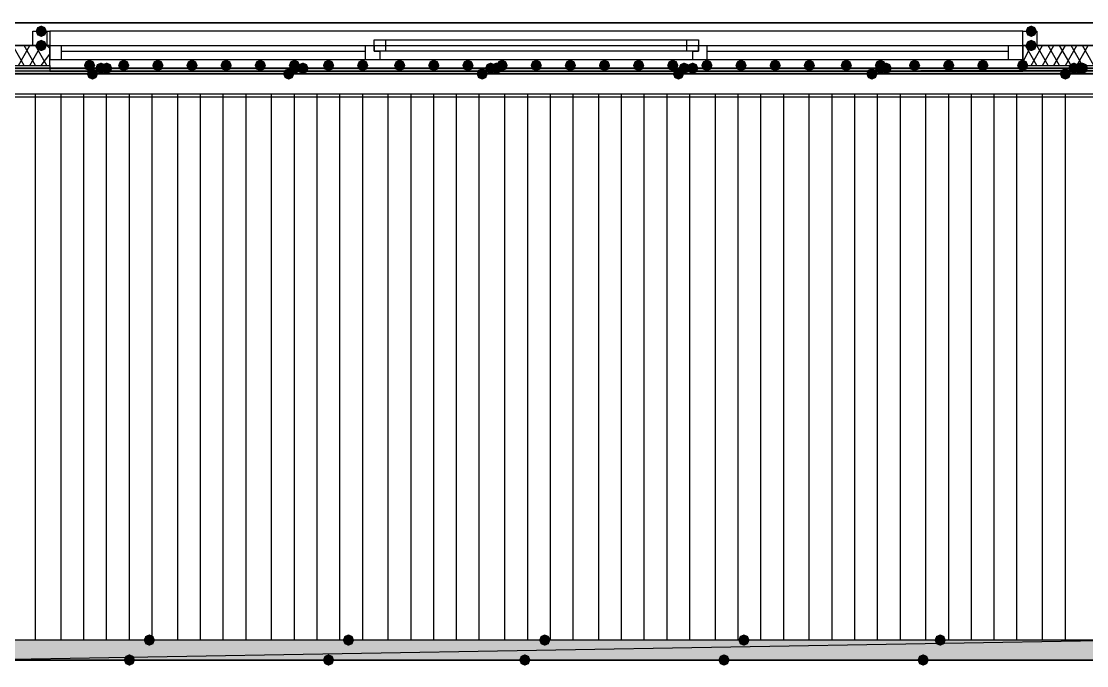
# Model space of a CAD drawing. Header units: millimetres. Extents: x 0 to 420, y 0 to 297.
# Drawn here: x 260.27 to 276.12, y 96.35 to 105.94 of the extents above; entities that cross this region are included whole.
import ezdxf

# ---------------------------------------------------------------- set-up
doc = ezdxf.new("R2010")
doc.units = ezdxf.units.MM
doc.layers.get('0').update_dxf_attribs({"linetype": 'CONTINUOUS'})

msp = doc.modelspace()

# ---------------------------------------------------------------- hatches: boundary and pattern name
at = {"true_color": 0x000007}
for points in [[(260.646333, 105.791), (260.621463, 105.731204), (260.561667, 105.706333), (260.501871, 105.731204), (260.477, 105.791), (260.501871, 105.850796), (260.561667, 105.875667), (260.621462, 105.850796)], [(275.378333, 105.791), (275.353462, 105.731204), (275.293667, 105.706333), (275.233871, 105.731204), (275.209, 105.791), (275.233871, 105.850796), (275.293667, 105.875667), (275.353462, 105.850796)], [(260.646333, 105.579333), (260.621463, 105.519537), (260.561667, 105.494667), (260.501871, 105.519537), (260.477, 105.579333), (260.501871, 105.639129), (260.561667, 105.664), (260.621462, 105.639129)], [(275.378333, 105.579333), (275.353462, 105.519537), (275.293667, 105.494667), (275.233871, 105.519537), (275.209, 105.579333), (275.233871, 105.639129), (275.293667, 105.664), (275.353462, 105.639129)], [(261.366, 105.283), (261.341129, 105.223204), (261.281333, 105.198333), (261.221538, 105.223204), (261.196667, 105.283), (261.221537, 105.342796), (261.281333, 105.367667), (261.341129, 105.342796)], [(261.874, 105.283), (261.849129, 105.223204), (261.789333, 105.198333), (261.729537, 105.223204), (261.704667, 105.283), (261.729537, 105.342796), (261.789333, 105.367667), (261.849129, 105.342796)], [(262.382, 105.283), (262.357129, 105.223204), (262.297333, 105.198333), (262.237538, 105.223204), (262.212667, 105.283), (262.237537, 105.342796), (262.297333, 105.367667), (262.357129, 105.342796)], [(262.89, 105.283), (262.865129, 105.223204), (262.805333, 105.198333), (262.745538, 105.223204), (262.720667, 105.283), (262.745537, 105.342796), (262.805333, 105.367667), (262.865129, 105.342796)], [(263.398, 105.283), (263.373129, 105.223204), (263.313333, 105.198333), (263.253537, 105.223204), (263.228667, 105.283), (263.253537, 105.342796), (263.313333, 105.367667), (263.373129, 105.342796)], [(263.906, 105.283), (263.881129, 105.223204), (263.821333, 105.198333), (263.761538, 105.223204), (263.736667, 105.283), (263.761537, 105.342796), (263.821333, 105.367667), (263.881129, 105.342796)], [(264.414, 105.283), (264.389129, 105.223204), (264.329333, 105.198333), (264.269538, 105.223204), (264.244667, 105.283), (264.269537, 105.342796), (264.329333, 105.367667), (264.389129, 105.342796)], [(264.922, 105.283), (264.897129, 105.223204), (264.837333, 105.198333), (264.777537, 105.223204), (264.752667, 105.283), (264.777537, 105.342796), (264.837333, 105.367667), (264.897129, 105.342796)], [(265.43, 105.283), (265.405129, 105.223204), (265.345333, 105.198333), (265.285538, 105.223204), (265.260667, 105.283), (265.285537, 105.342796), (265.345333, 105.367667), (265.405129, 105.342796)], [(265.980333, 105.283), (265.955462, 105.223204), (265.895667, 105.198333), (265.835871, 105.223204), (265.811, 105.283), (265.835871, 105.342796), (265.895667, 105.367667), (265.955462, 105.342796)], [(266.488333, 105.283), (266.463462, 105.223204), (266.403667, 105.198333), (266.343871, 105.223204), (266.319, 105.283), (266.343871, 105.342796), (266.403667, 105.367667), (266.463462, 105.342796)], [(266.996333, 105.283), (266.971462, 105.223204), (266.911667, 105.198333), (266.851871, 105.223204), (266.827, 105.283), (266.851871, 105.342796), (266.911667, 105.367667), (266.971462, 105.342796)], [(267.504333, 105.283), (267.479462, 105.223204), (267.419667, 105.198333), (267.359871, 105.223204), (267.335, 105.283), (267.359871, 105.342796), (267.419667, 105.367667), (267.479462, 105.342796)], [(268.012333, 105.283), (267.987462, 105.223204), (267.927667, 105.198333), (267.867871, 105.223204), (267.843, 105.283), (267.867871, 105.342796), (267.927667, 105.367667), (267.987462, 105.342796)], [(268.520333, 105.283), (268.495462, 105.223204), (268.435667, 105.198333), (268.375871, 105.223204), (268.351, 105.283), (268.375871, 105.342796), (268.435667, 105.367667), (268.495462, 105.342796)], [(269.028333, 105.283), (269.003462, 105.223204), (268.943667, 105.198333), (268.883871, 105.223204), (268.859, 105.283), (268.883871, 105.342796), (268.943667, 105.367667), (269.003462, 105.342796)], [(269.536333, 105.283), (269.511462, 105.223204), (269.451667, 105.198333), (269.391871, 105.223204), (269.367, 105.283), (269.391871, 105.342796), (269.451667, 105.367667), (269.511462, 105.342796)], [(270.044333, 105.283), (270.019463, 105.223204), (269.959667, 105.198333), (269.899871, 105.223204), (269.875, 105.283), (269.899871, 105.342796), (269.959667, 105.367667), (270.019462, 105.342796)], [(270.552333, 105.283), (270.527462, 105.223204), (270.467667, 105.198333), (270.407871, 105.223204), (270.383, 105.283), (270.407871, 105.342796), (270.467667, 105.367667), (270.527462, 105.342796)], [(271.060333, 105.283), (271.035462, 105.223204), (270.975667, 105.198333), (270.915871, 105.223204), (270.891, 105.283), (270.915871, 105.342796), (270.975667, 105.367667), (271.035462, 105.342796)], [(271.568333, 105.283), (271.543463, 105.223204), (271.483667, 105.198333), (271.423871, 105.223204), (271.399, 105.283), (271.423871, 105.342796), (271.483667, 105.367667), (271.543462, 105.342796)], [(272.076333, 105.283), (272.051462, 105.223204), (271.991667, 105.198333), (271.931871, 105.223204), (271.907, 105.283), (271.931871, 105.342796), (271.991667, 105.367667), (272.051462, 105.342796)], [(272.626667, 105.283), (272.601796, 105.223204), (272.542, 105.198333), (272.482204, 105.223204), (272.457333, 105.283), (272.482204, 105.342796), (272.542, 105.367667), (272.601796, 105.342796)], [(273.134667, 105.283), (273.109796, 105.223204), (273.05, 105.198333), (272.990204, 105.223204), (272.965333, 105.283), (272.990204, 105.342796), (273.05, 105.367667), (273.109796, 105.342796)], [(273.642667, 105.283), (273.617796, 105.223204), (273.558, 105.198333), (273.498204, 105.223204), (273.473333, 105.283), (273.498204, 105.342796), (273.558, 105.367667), (273.617796, 105.342796)], [(274.150667, 105.283), (274.125796, 105.223204), (274.066, 105.198333), (274.006204, 105.223204), (273.981333, 105.283), (274.006204, 105.342796), (274.066, 105.367667), (274.125796, 105.342796)], [(274.658667, 105.283), (274.633796, 105.223204), (274.574, 105.198333), (274.514204, 105.223204), (274.489333, 105.283), (274.514204, 105.342796), (274.574, 105.367667), (274.633796, 105.342796)], [(275.251333, 105.283), (275.226462, 105.223204), (275.166667, 105.198333), (275.106871, 105.223204), (275.082, 105.283), (275.106871, 105.342796), (275.166667, 105.367667), (275.226462, 105.342796)]]:
    msp.add_hatch(color=0, dxfattribs=at).paths.add_polyline_path(points, flags=0)
at = {"true_color": 0x0000fe}
for points in [[(261.535333, 105.240667), (261.510462, 105.180871), (261.450667, 105.156), (261.390871, 105.180871), (261.366, 105.240667), (261.390871, 105.300462), (261.450667, 105.325333), (261.510462, 105.300463)], [(261.62, 105.240667), (261.595129, 105.180871), (261.535333, 105.156), (261.475537, 105.180871), (261.450667, 105.240667), (261.475537, 105.300462), (261.535333, 105.325333), (261.595129, 105.300463)], [(261.62, 105.240667), (261.595129, 105.180871), (261.535333, 105.156), (261.475537, 105.180871), (261.450667, 105.240667), (261.475537, 105.300462), (261.535333, 105.325333), (261.595129, 105.300463)], [(264.414, 105.240667), (264.389129, 105.180871), (264.329333, 105.156), (264.269538, 105.180871), (264.244667, 105.240667), (264.269537, 105.300462), (264.329333, 105.325333), (264.389129, 105.300463)], [(264.541, 105.240667), (264.516129, 105.180871), (264.456333, 105.156), (264.396538, 105.180871), (264.371667, 105.240667), (264.396537, 105.300462), (264.456333, 105.325333), (264.516129, 105.300463)], [(264.541, 105.240667), (264.516129, 105.180871), (264.456333, 105.156), (264.396538, 105.180871), (264.371667, 105.240667), (264.396537, 105.300462), (264.456333, 105.325333), (264.516129, 105.300463)], [(267.335, 105.240667), (267.310129, 105.180871), (267.250333, 105.156), (267.190538, 105.180871), (267.165667, 105.240667), (267.190537, 105.300462), (267.250333, 105.325333), (267.310129, 105.300463)], [(267.419667, 105.240667), (267.394796, 105.180871), (267.335, 105.156), (267.275204, 105.180871), (267.250333, 105.240667), (267.275204, 105.300462), (267.335, 105.325333), (267.394796, 105.300463)], [(267.419667, 105.240667), (267.394796, 105.180871), (267.335, 105.156), (267.275204, 105.180871), (267.250333, 105.240667), (267.275204, 105.300462), (267.335, 105.325333), (267.394796, 105.300463)], [(270.213667, 105.240667), (270.188796, 105.180871), (270.129, 105.156), (270.069204, 105.180871), (270.044333, 105.240667), (270.069204, 105.300462), (270.129, 105.325333), (270.188796, 105.300463)], [(270.340667, 105.240667), (270.315796, 105.180871), (270.256, 105.156), (270.196204, 105.180871), (270.171333, 105.240667), (270.196204, 105.300462), (270.256, 105.325333), (270.315796, 105.300463)], [(270.340667, 105.240667), (270.315796, 105.180871), (270.256, 105.156), (270.196204, 105.180871), (270.171333, 105.240667), (270.196204, 105.300462), (270.256, 105.325333), (270.315796, 105.300463)], [(273.134667, 105.240667), (273.109796, 105.180871), (273.05, 105.156), (272.990204, 105.180871), (272.965333, 105.240667), (272.990204, 105.300462), (273.05, 105.325333), (273.109796, 105.300463)], [(273.219333, 105.240667), (273.194462, 105.180871), (273.134667, 105.156), (273.074871, 105.180871), (273.05, 105.240667), (273.074871, 105.300462), (273.134667, 105.325333), (273.194462, 105.300463)], [(273.219333, 105.240667), (273.194462, 105.180871), (273.134667, 105.156), (273.074871, 105.180871), (273.05, 105.240667), (273.074871, 105.300462), (273.134667, 105.325333), (273.194462, 105.300463)], [(276.013333, 105.240667), (275.988462, 105.180871), (275.928667, 105.156), (275.868871, 105.180871), (275.844, 105.240667), (275.868871, 105.300462), (275.928667, 105.325333), (275.988462, 105.300463)], [(276.098, 105.240667), (276.073129, 105.180871), (276.013333, 105.156), (275.953538, 105.180871), (275.928667, 105.240667), (275.953537, 105.300462), (276.013333, 105.325333), (276.073129, 105.300463)], [(276.140333, 105.240667), (276.115463, 105.180871), (276.055667, 105.156), (275.995871, 105.180871), (275.971, 105.240667), (275.995871, 105.300462), (276.055667, 105.325333), (276.115462, 105.300463)], [(261.408333, 105.156), (261.383462, 105.096204), (261.323667, 105.071333), (261.263871, 105.096204), (261.239, 105.156), (261.263871, 105.215796), (261.323667, 105.240667), (261.383462, 105.215796)], [(264.329333, 105.156), (264.304463, 105.096204), (264.244667, 105.071333), (264.184871, 105.096204), (264.16, 105.156), (264.184871, 105.215796), (264.244667, 105.240667), (264.304462, 105.215796)], [(267.208, 105.156), (267.183129, 105.096204), (267.123333, 105.071333), (267.063538, 105.096204), (267.038667, 105.156), (267.063537, 105.215796), (267.123333, 105.240667), (267.183129, 105.215796)], [(270.129, 105.156), (270.104129, 105.096204), (270.044333, 105.071333), (269.984537, 105.096204), (269.959667, 105.156), (269.984537, 105.215796), (270.044333, 105.240667), (270.104129, 105.215796)], [(273.007667, 105.156), (272.982796, 105.096204), (272.923, 105.071333), (272.863204, 105.096204), (272.838333, 105.156), (272.863204, 105.215796), (272.923, 105.240667), (272.982796, 105.215796)], [(275.886333, 105.156), (275.861463, 105.096204), (275.801667, 105.071333), (275.741871, 105.096204), (275.717, 105.156), (275.741871, 105.215796), (275.801667, 105.240667), (275.861462, 105.215796)], [(262.255, 96.731667), (262.230129, 96.671871), (262.170333, 96.647), (262.110538, 96.671871), (262.085667, 96.731667), (262.110537, 96.791462), (262.170333, 96.816333), (262.230129, 96.791463)], [(265.218333, 96.731667), (265.193463, 96.671871), (265.133667, 96.647), (265.073871, 96.671871), (265.049, 96.731667), (265.073871, 96.791462), (265.133667, 96.816333), (265.193462, 96.791463)], [(268.139333, 96.731667), (268.114462, 96.671871), (268.054667, 96.647), (267.994871, 96.671871), (267.97, 96.731667), (267.994871, 96.791462), (268.054667, 96.816333), (268.114462, 96.791463)], [(271.102667, 96.731667), (271.077796, 96.671871), (271.018, 96.647), (270.958204, 96.671871), (270.933333, 96.731667), (270.958204, 96.791462), (271.018, 96.816333), (271.077796, 96.791463)], [(274.023667, 96.731667), (273.998796, 96.671871), (273.939, 96.647), (273.879204, 96.671871), (273.854333, 96.731667), (273.879204, 96.791462), (273.939, 96.816333), (273.998796, 96.791463)], [(261.958667, 96.435333), (261.933796, 96.375538), (261.874, 96.350667), (261.814204, 96.375538), (261.789333, 96.435333), (261.814204, 96.495129), (261.874, 96.52), (261.933796, 96.495129)], [(264.922, 96.435333), (264.897129, 96.375538), (264.837333, 96.350667), (264.777537, 96.375538), (264.752667, 96.435333), (264.777537, 96.495129), (264.837333, 96.52), (264.897129, 96.495129)], [(267.843, 96.435333), (267.818129, 96.375538), (267.758333, 96.350667), (267.698538, 96.375538), (267.673667, 96.435333), (267.698537, 96.495129), (267.758333, 96.52), (267.818129, 96.495129)], [(270.806333, 96.435333), (270.781462, 96.375538), (270.721667, 96.350667), (270.661871, 96.375538), (270.637, 96.435333), (270.661871, 96.495129), (270.721667, 96.52), (270.781462, 96.495129)], [(273.769667, 96.435333), (273.744796, 96.375538), (273.685, 96.350667), (273.625204, 96.375538), (273.600333, 96.435333), (273.625204, 96.495129), (273.685, 96.52), (273.744796, 96.495129)]]:
    msp.add_hatch(color=0, dxfattribs=at).paths.add_polyline_path(points, flags=0)
at = {"true_color": 0x000007}
h = msp.add_hatch(color=0, dxfattribs=at)
h.paths.add_polyline_path([(381.550333, 105.156), (119.507, 105.156), (381.550333, 105.240667)], flags=0)
h.paths.add_polyline_path([(119.507, 105.156), (381.550333, 105.240667), (119.507, 105.240667)], flags=0)
h = msp.add_hatch(color=0, dxfattribs=at)
h.paths.add_polyline_path([(276.606, 96.435333), (259.249333, 96.435333), (276.606, 96.731667)], flags=0)
h.paths.add_polyline_path([(259.249333, 96.435333), (276.606, 96.731667), (259.249333, 96.731667)], flags=0)

# ---------------------------------------------------------------- linework, layer by layer
at = {"color": 0, "true_color": 0x000007}
for points in [[(392.938, 222.25), (258.868333, 222.25), (258.868333, 191.219667), (242.189, 191.219667), (242.189, 222.25), (108.119333, 222.25), (108.119333, 105.579333), (242.189, 105.579333), (242.189, 136.609667), (258.868333, 136.609667), (258.868333, 105.579333), (392.938, 105.579333)], [(242.189, 221.869), (242.189, 191.219667), (258.868333, 191.219667), (258.868333, 221.869), (392.557, 221.869), (392.557, 105.918), (258.868333, 105.918), (258.868333, 136.609667), (242.189, 136.609667), (242.189, 105.918), (108.500333, 105.918), (108.500333, 221.869)], [(260.434667, 105.791), (260.646333, 105.791), (260.646333, 105.579333), (260.434667, 105.579333), (260.434667, 105.791), (260.688667, 105.791), (260.688667, 105.579333), (260.434667, 105.579333)], [(275.166667, 105.791), (275.378333, 105.791), (275.378333, 105.579333), (275.166667, 105.579333), (275.166667, 105.791), (275.378333, 105.791), (275.378333, 105.579333), (275.166667, 105.579333)], [(265.514667, 105.664), (265.684, 105.664), (265.684, 105.494667), (265.514667, 105.494667)], [(270.340667, 105.494667), (270.171333, 105.494667), (270.171333, 105.664), (270.340667, 105.664)], [(260.688667, 105.579333), (260.688667, 105.367667)], [(275.166667, 105.579333), (275.166667, 105.367667)], [(381.550333, 105.156), (119.507, 105.156), (381.550333, 105.240667)], [(119.507, 105.156), (381.550333, 105.240667), (119.507, 105.240667)], [(276.606, 105.198333), (259.207, 105.198333), (259.207, 104.817333), (276.606, 104.817333)], [(381.550333, 97.324333), (381.550333, 96.731667), (119.507, 96.731667), (119.507, 97.324333), (119.507, 104.309333), (119.507, 104.859667), (381.550333, 104.859667), (381.550333, 104.309333)], [(276.606, 96.435333), (259.249333, 96.435333), (276.606, 96.731667)], [(259.249333, 96.435333), (276.606, 96.731667), (259.249333, 96.731667)], [(346.159667, 96.731667), (346.159667, 96.435333), (328.803, 96.435333), (328.803, 96.731667), (328.803, 96.435333), (311.404, 96.435333), (311.404, 96.731667), (311.404, 96.435333), (294.005, 96.435333), (294.005, 96.731667), (294.005, 96.435333), (276.606, 96.435333), (276.606, 96.731667), (259.249333, 96.731667), (259.249333, 96.435333), (276.606, 96.435333), (276.606, 96.731667), (294.005, 96.731667), (311.404, 96.731667), (328.803, 96.731667)], [(266.784667, 96.435333), (269.028333, 96.435333)]]:
    msp.add_lwpolyline(points, close=True, dxfattribs=at)
at = {"color": 0, "true_color": 0x0000fe}
msp.add_lwpolyline([(242.189, 221.869), (108.500333, 221.869), (108.500333, 105.918), (242.189, 105.918), (242.189, 136.609667), (258.868333, 136.609667), (258.868333, 105.918), (392.557, 105.918), (392.557, 221.869), (258.868333, 221.869), (258.868333, 191.219667), (242.189, 191.219667)], close=True, dxfattribs=at)
at = {"color": 0, "true_color": 0x00002b}
msp.add_lwpolyline([(258.868333, 105.579333), (276.479, 105.579333), (276.479, 140.081), (258.868333, 140.081)], close=True, dxfattribs=at)
at = {"color": 0, "true_color": 0x000007}
for points in [[(267.927667, 105.791), (260.688667, 105.791), (260.688667, 105.706333)], [(267.927667, 105.791), (260.688667, 105.791), (260.688667, 105.706333)], [(275.166667, 105.706333), (275.166667, 105.791), (267.927667, 105.791)], [(275.166667, 105.706333), (275.166667, 105.791), (267.927667, 105.791)], [(260.688667, 105.706333), (260.688667, 105.579333), (267.927667, 105.579333)], [(260.688667, 105.706333), (260.688667, 105.579333), (267.927667, 105.579333)], [(265.684, 105.664), (270.171333, 105.664)], [(265.684, 105.664), (270.171333, 105.664)], [(267.927667, 105.579333), (275.166667, 105.579333), (275.166667, 105.706333)], [(267.927667, 105.579333), (275.166667, 105.579333), (275.166667, 105.706333)], [(260.688667, 105.579333), (258.868333, 105.579333)], [(260.307667, 105.283), (260.138333, 105.579333)], [(260.223, 105.283), (260.392333, 105.579333)], [(260.477, 105.283), (260.307667, 105.579333)], [(260.392333, 105.283), (260.561667, 105.579333)], [(260.646333, 105.283), (260.477, 105.579333)], [(260.561667, 105.283), (260.688667, 105.452333)], [(260.688667, 105.537), (260.646333, 105.579333)], [(260.688667, 105.283), (260.688667, 105.367667), (260.688667, 105.579333)], [(260.688667, 105.579333), (275.166667, 105.579333)], [(260.688667, 105.579333), (260.858, 105.579333), (260.858, 105.367667), (260.688667, 105.367667)], [(260.858, 105.579333), (265.387667, 105.579333)], [(260.858, 105.494667), (265.387667, 105.494667)], [(265.472333, 105.367667), (265.387667, 105.367667), (265.387667, 105.579333), (265.472333, 105.579333)], [(265.472333, 105.579333), (265.514667, 105.579333), (265.514667, 105.494667), (265.599333, 105.494667), (265.599333, 105.367667), (265.472333, 105.367667)], [(265.684, 105.579333), (270.171333, 105.579333)], [(270.171333, 105.494667), (265.684, 105.494667)], [(270.340667, 105.367667), (270.256, 105.367667), (270.256, 105.494667), (270.340667, 105.494667), (270.340667, 105.579333)], [(270.340667, 105.579333), (270.467667, 105.579333), (270.467667, 105.367667), (270.340667, 105.367667)], [(270.467667, 105.579333), (274.955, 105.579333)], [(270.467667, 105.494667), (274.955, 105.494667)], [(275.166667, 105.367667), (274.955, 105.367667), (274.955, 105.579333), (275.166667, 105.579333)], [(275.166667, 105.325333), (275.293667, 105.579333)], [(275.166667, 105.283), (275.166667, 105.367667), (275.166667, 105.579333)], [(278.045333, 105.579333), (275.166667, 105.579333)], [(275.378333, 105.283), (275.209, 105.579333)], [(275.293667, 105.283), (275.463, 105.579333)], [(275.547667, 105.283), (275.378333, 105.579333)], [(275.463, 105.283), (275.632333, 105.579333)], [(275.717, 105.283), (275.547667, 105.579333)], [(275.632333, 105.283), (275.801667, 105.579333)], [(275.886333, 105.283), (275.717, 105.579333)], [(275.801667, 105.283), (275.971, 105.579333)], [(276.055667, 105.283), (275.886333, 105.579333)], [(275.971, 105.283), (276.140333, 105.579333)], [(276.225, 105.283), (276.055667, 105.579333)], [(257.767667, 105.283), (260.688667, 105.283)], [(260.688667, 105.283), (260.688667, 105.367667)], [(260.688667, 105.283), (260.688667, 105.198333), (275.166667, 105.198333), (275.166667, 105.283)], [(265.387667, 105.367667), (260.858, 105.367667)], [(270.256, 105.367667), (265.599333, 105.367667)], [(274.955, 105.367667), (270.467667, 105.367667)], [(275.209, 105.283), (275.166667, 105.367667)], [(275.166667, 105.283), (275.166667, 105.367667)], [(275.166667, 105.283), (278.045333, 105.283)], [(381.846667, 105.240667), (119.507, 105.240667), (381.846667, 105.240667), (119.507, 105.240667)], [(381.550333, 105.240667), (119.507, 105.240667)], [(381.804333, 105.240667), (381.550333, 105.240667), (119.507, 105.240667)], [(381.846667, 105.240667), (119.507, 105.240667), (119.507, 105.156)], [(119.507, 105.156), (381.550333, 105.156)], [(276.606, 96.731667), (259.249333, 96.731667)], [(269.028333, 96.435333), (266.784667, 96.435333)]]:
    msp.add_lwpolyline(points, dxfattribs=at)
at = {"color": 0, "true_color": 0x0000fd}
for points in [[(260.477, 96.731667), (260.477, 104.859667)], [(260.858, 96.731667), (260.858, 104.859667)], [(261.196667, 96.731667), (261.196667, 104.859667)], [(261.535333, 96.731667), (261.535333, 104.859667)], [(261.874, 96.731667), (261.874, 104.859667)], [(262.212667, 96.731667), (262.212667, 104.859667)], [(262.593667, 96.731667), (262.593667, 104.859667)], [(262.932333, 96.731667), (262.932333, 104.859667)], [(263.271, 96.731667), (263.271, 104.859667)], [(263.609667, 96.731667), (263.609667, 104.859667)], [(263.990667, 96.731667), (263.990667, 104.859667)], [(264.329333, 96.731667), (264.329333, 104.859667)], [(264.668, 96.731667), (264.668, 104.859667)], [(265.006667, 96.731667), (265.006667, 104.859667)], [(265.345333, 96.731667), (265.345333, 104.859667)], [(265.726333, 96.731667), (265.726333, 104.859667)], [(266.065, 96.731667), (266.065, 104.859667)], [(266.403667, 96.731667), (266.403667, 104.859667)], [(266.742333, 96.731667), (266.742333, 104.859667)], [(267.081, 96.731667), (267.081, 104.859667)], [(267.462, 96.731667), (267.462, 104.859667)], [(267.800667, 96.731667), (267.800667, 104.859667)], [(268.139333, 96.731667), (268.139333, 104.859667)], [(268.478, 96.731667), (268.478, 104.859667)], [(268.859, 96.731667), (268.859, 104.859667)], [(269.197667, 96.731667), (269.197667, 104.859667)], [(269.536333, 96.731667), (269.536333, 104.859667)], [(269.875, 96.731667), (269.875, 104.859667)], [(270.213667, 96.731667), (270.213667, 104.859667)], [(270.594667, 96.731667), (270.594667, 104.859667)], [(270.933333, 96.731667), (270.933333, 104.859667)], [(271.272, 96.731667), (271.272, 104.859667)], [(271.610667, 96.731667), (271.610667, 104.859667)], [(271.991667, 96.731667), (271.991667, 104.859667)], [(272.330333, 96.731667), (272.330333, 104.859667)], [(272.669, 96.731667), (272.669, 104.859667)], [(273.007667, 96.731667), (273.007667, 104.859667)], [(273.346333, 96.731667), (273.346333, 104.859667)], [(273.727333, 96.731667), (273.727333, 104.859667)], [(274.066, 96.731667), (274.066, 104.859667)], [(274.404667, 96.731667), (274.404667, 104.859667)], [(274.743333, 96.731667), (274.743333, 104.859667)], [(275.082, 96.731667), (275.082, 104.859667)], [(275.463, 96.731667), (275.463, 104.859667)], [(275.801667, 96.731667), (275.801667, 104.859667)]]:
    msp.add_lwpolyline(points, dxfattribs=at)

doc.saveas('drawing.dxf')
